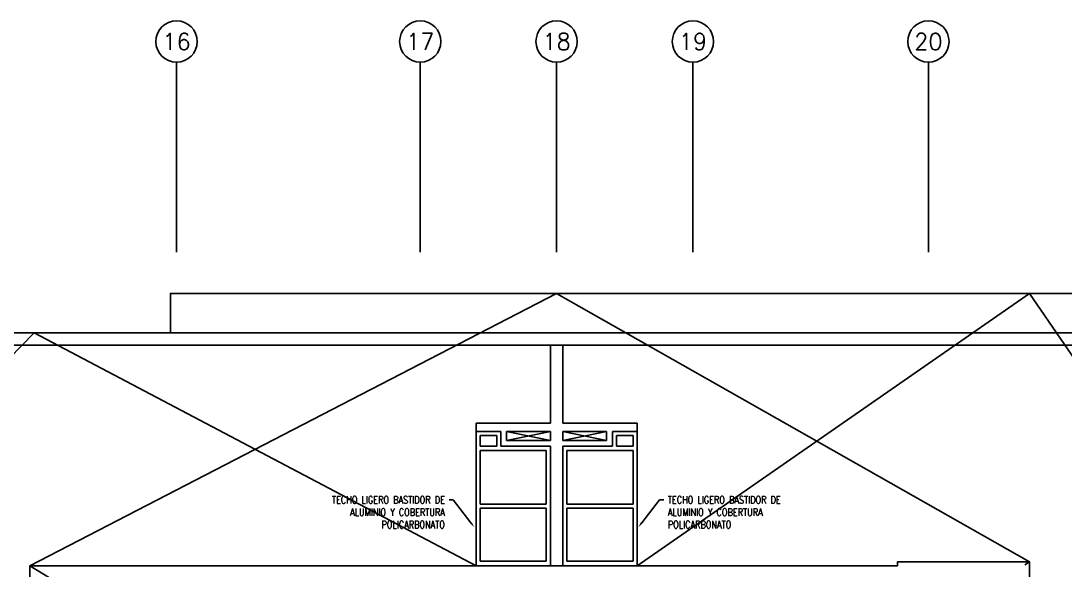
# Model space of a CAD drawing. Header units: millimetres. Extents: x -3 to 53, y -269 to 39.
# Drawn here: x 33.14 to 45.78, y -253.92 to -247.27 of the extents above; entities that cross this region are included whole.
import ezdxf
from ezdxf import colors
from ezdxf.entities.mleader import LeaderData, LeaderLine
from ezdxf.enums import TextEntityAlignment as Align
from ezdxf.math import Vec2, Vec3

# ---------------------------------------------------------------- set-up
doc = ezdxf.new("R2010")
doc.units = ezdxf.units.MM
doc.header["$LTSCALE"] = 15
for name, pattern in [('HIDDEN2', [0.1875, 0.125, -0.0625]), ('PHANTOM', [63.5, 31.75, -6.35, 6.35, -6.35, 6.35, -6.35]), ('PHANTOM2', [1.25, 0.625, -0.125, 0.125, -0.125, 0.125, -0.125])]:
    doc.linetypes.add(name, pattern=pattern)
doc.layers.get('0').update_dxf_attribs({"color": 250})
for name, color, linetype in [('A-EJES', 251, 'PHANTOM'), ('A-HATCH', 250, 'Continuous'), ('A-LINEAS', 250, 'Continuous'), ('A-MURO BAJO', 251, 'Continuous'), ('A-PROYECCIONES', 250, 'HIDDEN2'), ('A-TEXTO-INDICACIONES', 250, 'Continuous')]:
    doc.layers.add(name, color=color, linetype=linetype)
doc.layers.add('A-MUROS', color=252, linetype='Continuous', lineweight=30)
doc.styles.add('ROMANS', font='romans.shx', dxfattribs={"width": 0.8})
doc.styles.add('TXT_COTAS', font='romans.shx', dxfattribs={"width": 0.8})

# ---------------------------------------------------------------- blocks, each defined once
blk = doc.blocks.new('Ejes_Torre G')
at = {"layer": 'A-EJES', "linetype": 'PHANTOM2', "ltscale": 0.5}
for points in [[(35.025, 16.65), (35.025, 14.35)], [(37.975, 16.65), (37.975, 14.35)], [(39.625, 16.65), (39.625, 14.35)], [(41.275, 16.65), (41.275, 14.35)], [(44.125, 16.65), (44.125, 14.35)]]:
    blk.add_lwpolyline(points, dxfattribs=at)
at = {"layer": 'A-EJES', "linetype": 'Continuous'}
for centre in [(35.025, 16.9), (37.975, 16.9), (39.625, 16.9), (41.275, 16.9), (44.125, 16.9)]:
    blk.add_circle(centre, 0.25, dxfattribs=at)
at = {"layer": 'A-EJES', "linetype": 'Continuous', "style": 'ROMANS'}
for s, p in [('16', (35.025, 16.9)), ('17', (37.975, 16.9)), ('18', (39.625, 16.9)), ('19', (41.275, 16.9)), ('20', (44.125, 16.9))]:
    blk.add_text(s, height=0.2, dxfattribs=at).set_placement(p, align=Align.MIDDLE_CENTER)
blk = doc.blocks.new('TEXTO NOTAS T')
at = {"layer": 'A-TEXTO-INDICACIONES'}
ml = blk.add_multileader_mtext('Standard', dxfattribs=at)
ml.set_content('\\pxsm1,t16;TECHO LIGERO BASTIDOR DE ALUMINIO Y COBERTURA POLICARBONATO', color=256, style='TXT_COTAS')
ml.set_leader_properties(color=256)
ml.build(insert=Vec2(0, 0))
ml.multileader.update_dxf_attribs({"dogleg_length": 0.05, "arrow_head_size": 0.07})
ctx = ml.context
ctx.base_point, ctx.char_height, ctx.arrow_head_size, ctx.landing_gap_size, ctx.plane_origin = Vec3(35.371, -2.499), 0.09, 0.07, 0.05, Vec3(37.416, -2.576)
ctx.text_align_type = 2
notes = []
notes.append((ctx, [(0, (1, 1, 0), (37.023, -2.499), (-1, 0), 0.05, [(0, [(37.281, -2.832)], 0, [])])]))
ctx.mtext.insert, ctx.mtext.width, ctx.mtext.defined_height, ctx.mtext.alignment, ctx.mtext.flow_direction = Vec3(36.923, -2.454), 1.51556, 0.515, 3, 5
ml = blk.add_multileader_mtext('Standard', dxfattribs=at)
ml.set_content('\\pxsm1,t16;TECHO LIGERO BASTIDOR DE ALUMINIO Y COBERTURA POLICARBONATO', color=256, style='TXT_COTAS')
ml.set_leader_properties(color=256)
ml.build(insert=Vec2(0, 0))
ml.multileader.update_dxf_attribs({"dogleg_length": 0.05, "arrow_head_size": 0.07})
ctx = ml.context
ctx.base_point, ctx.char_height, ctx.arrow_head_size, ctx.landing_gap_size, ctx.plane_origin = Vec3(39.571, -2.499), 0.09, 0.07, 0.05, Vec3(39.127, -2.576)
notes.append((ctx, [(0, (1, 1, 0), (39.521, -2.499), (1, 0), 0.05, [(0, [(39.262, -2.832)], 0, [])])]))
ctx.mtext.insert, ctx.mtext.width, ctx.mtext.defined_height, ctx.mtext.flow_direction = Vec3(39.621, -2.454), 1.51556, 0.515, 5
for ctx, leaders in notes:
    for number, flags, end, landing, length, lines in leaders:
        leader = LeaderData()
        leader.index, (leader.has_last_leader_line, leader.has_dogleg_vector, leader.attachment_direction) = number, flags
        leader.last_leader_point, leader.dogleg_vector, leader.dogleg_length = Vec3(end), Vec3(landing), length
        for number, points, colour, breaks in lines:
            line = LeaderLine()
            line.index, line.vertices, line.color, line.breaks = number, Vec3.list(points), colors.encode_raw_color(colour), breaks
            leader.lines.append(line)
        ctx.leaders.append(leader)

msp = doc.modelspace()

# ---------------------------------------------------------------- linework, layer by layer
for p, q in [((39.55, -252.1371), (38.6499, -252.1371)), ((38.6499, -252.2371), (38.6499, -252.1371)), ((40.5999, -252.137), (39.7, -252.1371)), ((40.5999, -252.137), (40.5999, -252.2371)), ((38.9499, -252.2371), (38.6499, -252.2371)), ((38.65, -252.2371), (38.65, -253.8673)), ((38.9499, -252.2371), (38.9499, -252.4172)), ((39.5499, -252.2371), (39.0199, -252.2371)), ((39.0199, -252.2371), (39.0199, -252.3472)), ((39.5499, -252.2371), (39.0199, -252.3472)), ((39.0199, -252.2371), (39.5499, -252.3471)), ((39.5499, -252.3471), (39.5499, -252.2371)), ((39.6999, -252.2371), (40.2299, -252.2371)), ((39.6999, -252.3471), (39.6999, -252.2371)), ((40.2299, -252.3471), (39.6999, -252.2371)), ((40.2299, -252.2371), (39.6999, -252.3471)), ((40.2299, -252.2371), (40.2299, -252.3471)), ((40.2999, -252.2371), (40.2999, -252.4171)), ((40.5999, -252.2371), (40.2999, -252.2371)), ((40.6, -252.2371), (40.6, -253.8672)), ((39.0199, -252.3472), (39.5499, -252.3471)), ((40.2299, -252.3471), (39.6999, -252.3471)), ((38.9499, -252.4172), (39.55, -252.4171)), ((39.55, -253.8672), (39.5498, -252.4171)), ((40.2999, -252.4171), (39.6999, -252.4171)), ((39.7, -252.4172), (39.7, -253.8672))]:
    msp.add_line(p, q)
msp.add_lwpolyline([(39.55, -252.1371), (39.5502, -251.1921), (39.7, -251.1921), (39.7, -252.1371)])
at = {"layer": 'A-HATCH'}
msp.add_line((38.65, -251.0422), (27, -251.0422), dxfattribs=at)
for points in [[(48.7, -253.3672), (48.7, -250.5673), (34.95, -250.5672), (34.95, -251.0422)], [(38.65, -251.0422), (48.225, -251.0422), (48.225, -253.3672), (50.05, -253.3672)], [(49.9, -257.4172), (49.9, -253.5172), (48.075, -253.5172), (48.075, -251.1922), (27.15, -251.1922), (27.15, -253.1922)]]:
    msp.add_lwpolyline(points, dxfattribs=at)
at = {"layer": 'A-LINEAS'}
for p, q in [((39.625, -250.5672), (33.2499, -253.8672)), ((33.3, -251.0422), (27.75, -256.7422)), ((38.65, -253.8673), (33.3, -251.0422))]:
    msp.add_line(p, q, dxfattribs=at)
for points in [[(39.625, -250.5672), (45.35, -253.8172)], [(40.6, -253.8672), (45.35, -250.5673)], [(50.05, -257.4172), (45.35, -250.5673)], [(39.55, -252.4172), (39.55, -252.4172), (39.55, -253.8673), (38.6502, -253.8673), (38.65, -252.1609)], [(39.7, -252.4172), (39.7, -253.8673), (40.5998, -253.8673), (40.6, -252.2372)]]:
    msp.add_lwpolyline(points, dxfattribs=at)
at = {"layer": 'A-MURO BAJO'}
msp.add_lwpolyline([(30.85, -256.0172), (33.2499, -256.0172), (33.2499, -253.8672), (43.75, -253.8671), (43.75, -253.8172), (45.35, -253.8172), (45.35, -254.8672), (47.1, -254.8672), (47.1, -260.1172), (45.35, -260.1172), (45.35, -261.1672), (43.75, -261.1672), (43.75, -261.1173), (33.2499, -261.1173), (33.2499, -258.9672), (30.85, -258.9672)], dxfattribs=at)
at = {"layer": 'A-PROYECCIONES'}
for p, q in [((33.2499, -261.1173), (45.35, -253.8172)), ((33.2499, -253.8672), (45.35, -261.1672))]:
    msp.add_line(p, q, dxfattribs=at)
for points in [[(38.7, -252.2872), (38.9, -252.2872), (38.9, -252.4172), (38.7, -252.4172)], [(40.55, -252.2872), (40.35, -252.2872), (40.35, -252.4172), (40.55, -252.4172)], [(38.7, -252.4674), (39.5, -252.4672), (39.5, -253.1172), (38.7002, -253.1172)], [(40.5499, -252.4674), (39.75, -252.4672), (39.75, -253.1172), (40.5498, -253.1172)], [(38.7001, -253.1672), (39.4999, -253.1672), (39.5, -253.8093), (38.7002, -253.8093)], [(40.5498, -253.1672), (39.75, -253.1672), (39.75, -253.8093), (40.5498, -253.8093)]]:
    msp.add_lwpolyline(points, close=True, dxfattribs=at)

# ---------------------------------------------------------------- block references
msp.add_blockref('TEXTO NOTAS T', (1.35, -250.5673))
at = {"layer": 'A-MUROS'}
msp.add_blockref('Ejes_Torre G', (0, -264.4172), dxfattribs=at)

doc.saveas('drawing.dxf')
